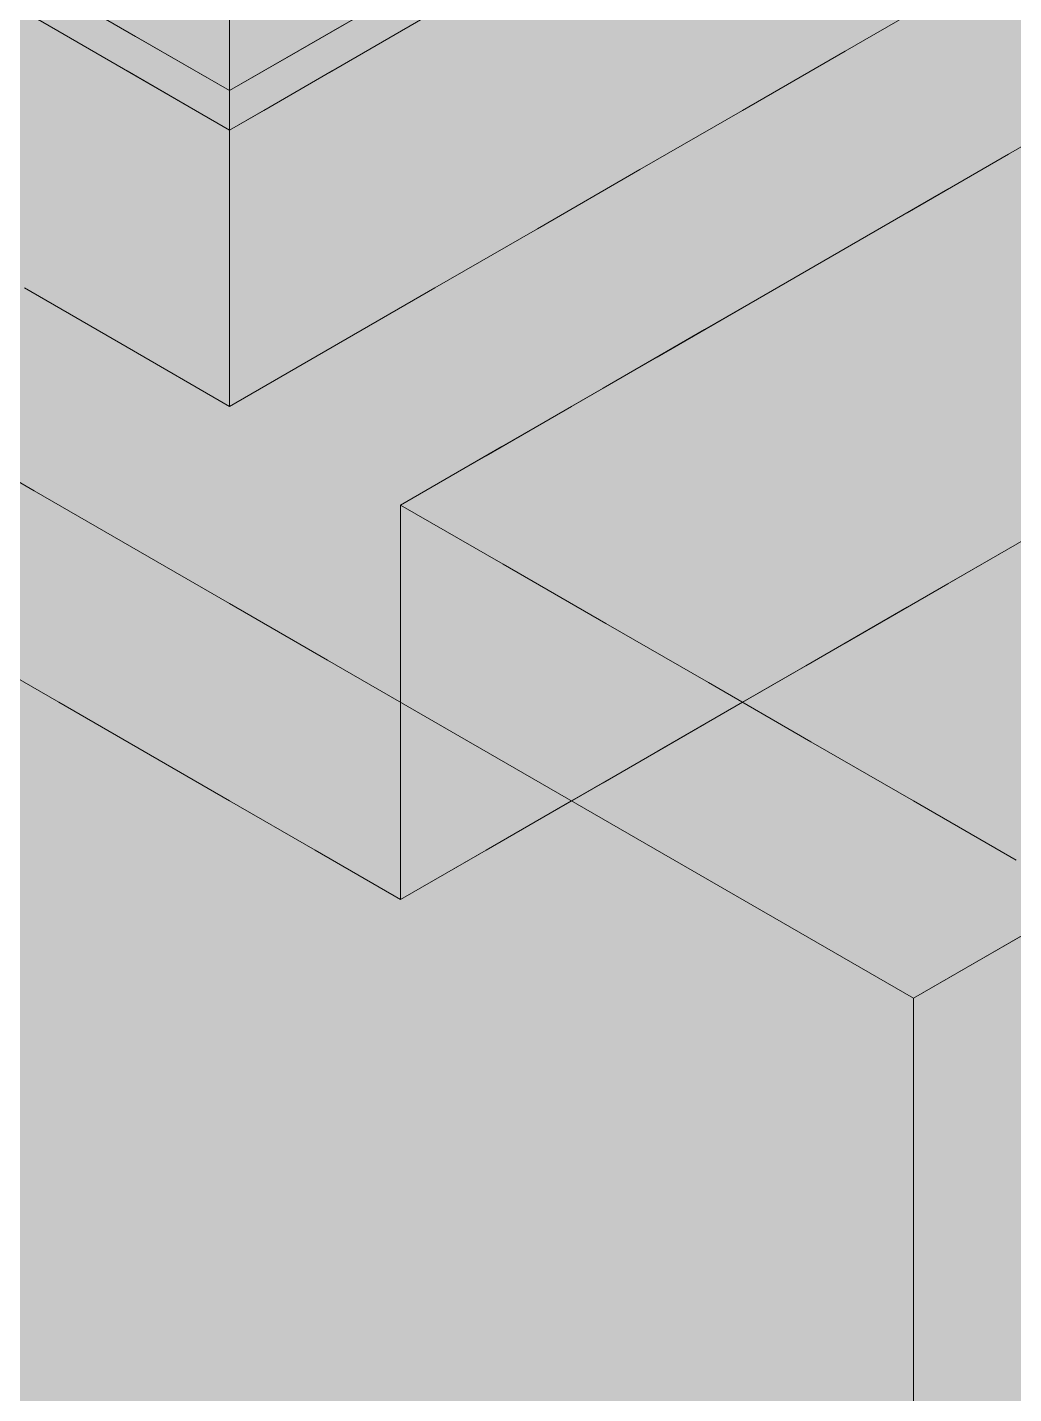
# Model space of a CAD drawing. Header units: metres. Extents: x 349021 to 349543, y 9281040 to 9281959.
# Drawn here: x 349203.1938 to 349203.4436, y 9281043.8448 to 9281044.191 of the extents above; entities that cross this region are included whole.
import ezdxf

# ---------------------------------------------------------------- set-up
doc = ezdxf.new("R2010")
doc.units = ezdxf.units.M
doc.header["$LTSCALE"] = 0.25
doc.layers.add('ISO-3D', color=7, linetype='CONTINUOUS', lineweight=13)
doc.layers.add('ISO-3D-ARISTAS', color=250, linetype='CONTINUOUS', lineweight=13)

msp = doc.modelspace()

# ---------------------------------------------------------------- linework, layer by layer
at = {"layer": 'ISO-3D', "true_color": 0x7f7e7a}
for points in [[(349203.29621, 9281044.20457), (349203.2706, 9281044.18978), (349203.29621, 9281044.22957), (349203.2706, 9281044.21478)], [(349203.2706, 9281044.18978), (349203.245, 9281044.175), (349203.2706, 9281044.21478), (349203.245, 9281044.2)]]:
    msp.add_solid(points, dxfattribs=at)
at = {"layer": 'ISO-3D', "true_color": 0x8e8d88}
for points in [[(349203.34892, 9281044.205), (349203.32294, 9281044.19), (349203.34892, 9281044.23), (349203.32294, 9281044.215)], [(349203.22118, 9281044.18875), (349203.19737, 9281044.2025), (349203.22118, 9281044.21375), (349203.19737, 9281044.2275)], [(349203.29696, 9281044.2), (349203.27098, 9281044.185), (349203.29696, 9281044.225), (349203.27098, 9281044.21)], [(349203.42687, 9281044.2), (349203.40088, 9281044.185), (349203.42687, 9281044.225), (349203.40088, 9281044.21)], [(349203.29552, 9281044.19417), (349203.27026, 9281044.17958), (349203.29552, 9281044.22083), (349203.27026, 9281044.20625)], [(349203.3749, 9281044.195), (349203.34892, 9281044.18), (349203.3749, 9281044.22), (349203.34892, 9281044.205)], [(349203.245, 9281044.175), (349203.22118, 9281044.18875), (349203.245, 9281044.2), (349203.22118, 9281044.21375)], [(349203.32294, 9281044.19), (349203.29696, 9281044.175), (349203.32294, 9281044.215), (349203.29696, 9281044.2)], [(349203.27098, 9281044.185), (349203.245, 9281044.17), (349203.27098, 9281044.21), (349203.245, 9281044.195)], [(349203.40088, 9281044.185), (349203.3749, 9281044.17), (349203.40088, 9281044.21), (349203.3749, 9281044.195)], [(349203.27026, 9281044.17958), (349203.245, 9281044.165), (349203.27026, 9281044.20625), (349203.245, 9281044.19167)], [(349203.34892, 9281044.18), (349203.32294, 9281044.165), (349203.34892, 9281044.205), (349203.32294, 9281044.19)], [(349203.29696, 9281044.175), (349203.27098, 9281044.16), (349203.29696, 9281044.2), (349203.27098, 9281044.185)], [(349203.3749, 9281044.17), (349203.34892, 9281044.155), (349203.3749, 9281044.195), (349203.34892, 9281044.18)], [(349203.32294, 9281044.165), (349203.29696, 9281044.15), (349203.32294, 9281044.19), (349203.29696, 9281044.175)], [(349203.27098, 9281044.16), (349203.245, 9281044.145), (349203.27098, 9281044.185), (349203.245, 9281044.17)], [(349203.34892, 9281044.155), (349203.32294, 9281044.14), (349203.34892, 9281044.18), (349203.32294, 9281044.165)], [(349203.29696, 9281044.15), (349203.27098, 9281044.135), (349203.29696, 9281044.175), (349203.27098, 9281044.16)], [(349203.46792, 9281044.1487), (349203.44226, 9281044.13389), (349203.46792, 9281044.1737), (349203.44226, 9281044.15889)], [(349203.32294, 9281044.14), (349203.29696, 9281044.125), (349203.32294, 9281044.165), (349203.29696, 9281044.15)], [(349203.27098, 9281044.135), (349203.245, 9281044.12), (349203.27098, 9281044.16), (349203.245, 9281044.145)], [(349203.44226, 9281044.13389), (349203.4166, 9281044.11907), (349203.44226, 9281044.15889), (349203.4166, 9281044.14407)], [(349203.29696, 9281044.125), (349203.27098, 9281044.11), (349203.29696, 9281044.15), (349203.27098, 9281044.135)], [(349203.46792, 9281044.1237), (349203.44226, 9281044.10889), (349203.46792, 9281044.1487), (349203.44226, 9281044.13389)], [(349203.4166, 9281044.11907), (349203.39094, 9281044.10426), (349203.4166, 9281044.14407), (349203.39094, 9281044.12926)], [(349203.27098, 9281044.11), (349203.245, 9281044.095), (349203.27098, 9281044.135), (349203.245, 9281044.12)], [(349203.44226, 9281044.10889), (349203.4166, 9281044.09407), (349203.44226, 9281044.13389), (349203.4166, 9281044.11907)], [(349203.39094, 9281044.10426), (349203.36528, 9281044.08944), (349203.39094, 9281044.12926), (349203.36528, 9281044.11444)], [(349203.46792, 9281044.0987), (349203.44226, 9281044.08389), (349203.46792, 9281044.1237), (349203.44226, 9281044.10889)], [(349203.4166, 9281044.09407), (349203.39094, 9281044.07926), (349203.4166, 9281044.11907), (349203.39094, 9281044.10426)], [(349203.36528, 9281044.08944), (349203.33962, 9281044.07463), (349203.36528, 9281044.11444), (349203.33962, 9281044.09963)], [(349203.44226, 9281044.08389), (349203.4166, 9281044.06907), (349203.44226, 9281044.10889), (349203.4166, 9281044.09407)], [(349203.39094, 9281044.07926), (349203.36528, 9281044.06444), (349203.39094, 9281044.10426), (349203.36528, 9281044.08944)], [(349203.33962, 9281044.07463), (349203.31396, 9281044.05981), (349203.33962, 9281044.09963), (349203.31396, 9281044.08481)], [(349203.46792, 9281044.0737), (349203.44226, 9281044.05889), (349203.46792, 9281044.0987), (349203.44226, 9281044.08389)], [(349203.4166, 9281044.06907), (349203.39094, 9281044.05426), (349203.4166, 9281044.09407), (349203.39094, 9281044.07926)], [(349203.36528, 9281044.06444), (349203.33962, 9281044.04963), (349203.36528, 9281044.08944), (349203.33962, 9281044.07463)], [(349203.31396, 9281044.05981), (349203.2883, 9281044.045), (349203.31396, 9281044.08481), (349203.2883, 9281044.07)], [(349203.44226, 9281044.05889), (349203.4166, 9281044.04407), (349203.44226, 9281044.08389), (349203.4166, 9281044.06907)], [(349203.39094, 9281044.05426), (349203.36528, 9281044.03944), (349203.39094, 9281044.07926), (349203.36528, 9281044.06444)], [(349203.33962, 9281044.04963), (349203.31396, 9281044.03481), (349203.33962, 9281044.07463), (349203.31396, 9281044.05981)], [(349203.4166, 9281044.04407), (349203.39094, 9281044.02926), (349203.4166, 9281044.06907), (349203.39094, 9281044.05426)], [(349203.36528, 9281044.03944), (349203.33962, 9281044.02463), (349203.36528, 9281044.06444), (349203.33962, 9281044.04963)], [(349203.31396, 9281044.03481), (349203.2883, 9281044.02), (349203.31396, 9281044.05981), (349203.2883, 9281044.045)], [(349203.39094, 9281044.02926), (349203.36528, 9281044.01444), (349203.39094, 9281044.05426), (349203.36528, 9281044.03944)], [(349203.33962, 9281044.02463), (349203.31396, 9281044.00981), (349203.33962, 9281044.04963), (349203.31396, 9281044.03481)], [(349203.36528, 9281044.01444), (349203.33962, 9281043.99963), (349203.36528, 9281044.03944), (349203.33962, 9281044.02463)], [(349203.31396, 9281044.00981), (349203.2883, 9281043.995), (349203.31396, 9281044.03481), (349203.2883, 9281044.02)], [(349203.33962, 9281043.99963), (349203.31396, 9281043.98481), (349203.33962, 9281044.02463), (349203.31396, 9281044.00981)], [(349203.31396, 9281043.98481), (349203.2883, 9281043.97), (349203.31396, 9281044.00981), (349203.2883, 9281043.995)], [(349203.46151, 9281043.94333), (349203.43986, 9281043.93083), (349203.46151, 9281043.97), (349203.43986, 9281043.9575)], [(349203.43986, 9281043.93083), (349203.41821, 9281043.91833), (349203.43986, 9281043.9575), (349203.41821, 9281043.945)], [(349203.46151, 9281043.91667), (349203.43986, 9281043.90417), (349203.46151, 9281043.94333), (349203.43986, 9281043.93083)], [(349203.43986, 9281043.90417), (349203.41821, 9281043.89167), (349203.43986, 9281043.93083), (349203.41821, 9281043.91833)], [(349203.46151, 9281043.89), (349203.43986, 9281043.8775), (349203.46151, 9281043.91667), (349203.43986, 9281043.90417)], [(349203.43986, 9281043.8775), (349203.41821, 9281043.865), (349203.43986, 9281043.90417), (349203.41821, 9281043.89167)], [(349203.46151, 9281043.87), (349203.43986, 9281043.8575), (349203.46151, 9281043.89), (349203.43986, 9281043.8775)], [(349203.43986, 9281043.8575), (349203.41821, 9281043.845), (349203.43986, 9281043.8775), (349203.41821, 9281043.865)], [(349203.46151, 9281043.84105), (349203.43986, 9281043.82855), (349203.46151, 9281043.87), (349203.43986, 9281043.8575)], [(349203.43986, 9281043.82855), (349203.41821, 9281043.81605), (349203.43986, 9281043.8575), (349203.41821, 9281043.845)]]:
    msp.add_solid(points, dxfattribs=at)
at = {"layer": 'ISO-3D', "true_color": 0x9e9d98}
for points in [[(349203.21902, 9281044.185), (349203.19304, 9281044.2), (349203.21902, 9281044.21), (349203.19304, 9281044.225)], [(349203.21974, 9281044.17958), (349203.19448, 9281044.19417), (349203.21974, 9281044.20625), (349203.19448, 9281044.22083)], [(349203.245, 9281044.17), (349203.21902, 9281044.185), (349203.245, 9281044.195), (349203.21902, 9281044.21)], [(349203.245, 9281044.165), (349203.21974, 9281044.17958), (349203.245, 9281044.19167), (349203.21974, 9281044.20625)], [(349203.21902, 9281044.16), (349203.19304, 9281044.175), (349203.21902, 9281044.185), (349203.19304, 9281044.2)], [(349203.245, 9281044.145), (349203.21902, 9281044.16), (349203.245, 9281044.17), (349203.21902, 9281044.185)], [(349203.21902, 9281044.135), (349203.19304, 9281044.15), (349203.21902, 9281044.16), (349203.19304, 9281044.175)], [(349203.245, 9281044.12), (349203.21902, 9281044.135), (349203.245, 9281044.145), (349203.21902, 9281044.16)], [(349203.21902, 9281044.11), (349203.19304, 9281044.125), (349203.21902, 9281044.135), (349203.19304, 9281044.15)], [(349203.245, 9281044.095), (349203.21902, 9281044.11), (349203.245, 9281044.12), (349203.21902, 9281044.135)], [(349203.19551, 9281044.0469), (349203.17077, 9281044.06119), (349203.19551, 9281044.07357), (349203.17077, 9281044.08786)], [(349203.22026, 9281044.03262), (349203.19551, 9281044.0469), (349203.22026, 9281044.05929), (349203.19551, 9281044.07357)], [(349203.31428, 9281044.03), (349203.2883, 9281044.045), (349203.31428, 9281044.055), (349203.2883, 9281044.07)], [(349203.19551, 9281044.02024), (349203.17077, 9281044.03452), (349203.19551, 9281044.0469), (349203.17077, 9281044.06119)], [(349203.245, 9281044.01833), (349203.22026, 9281044.03262), (349203.245, 9281044.045), (349203.22026, 9281044.05929)], [(349203.34026, 9281044.015), (349203.31428, 9281044.03), (349203.34026, 9281044.04), (349203.31428, 9281044.055)], [(349203.22026, 9281044.00595), (349203.19551, 9281044.02024), (349203.22026, 9281044.03262), (349203.19551, 9281044.0469)], [(349203.26974, 9281044.00405), (349203.245, 9281044.01833), (349203.26974, 9281044.03071), (349203.245, 9281044.045)], [(349203.31428, 9281044.005), (349203.2883, 9281044.02), (349203.31428, 9281044.03), (349203.2883, 9281044.045)], [(349203.36624, 9281044), (349203.34026, 9281044.015), (349203.36624, 9281044.025), (349203.34026, 9281044.04)], [(349203.19551, 9281043.99357), (349203.17077, 9281044.00786), (349203.19551, 9281044.02024), (349203.17077, 9281044.03452)], [(349203.2017, 9281043.99187), (349203.18005, 9281044.00437), (349203.2017, 9281044.02), (349203.18005, 9281044.0325)], [(349203.245, 9281043.99167), (349203.22026, 9281044.00595), (349203.245, 9281044.01833), (349203.22026, 9281044.03262)], [(349203.29449, 9281043.98976), (349203.26974, 9281044.00405), (349203.29449, 9281044.01643), (349203.26974, 9281044.03071)], [(349203.34026, 9281043.99), (349203.31428, 9281044.005), (349203.34026, 9281044.015), (349203.31428, 9281044.03)], [(349203.39222, 9281043.985), (349203.36624, 9281044), (349203.39222, 9281044.01), (349203.36624, 9281044.025)], [(349203.22026, 9281043.97929), (349203.19551, 9281043.99357), (349203.22026, 9281044.00595), (349203.19551, 9281044.02024)], [(349203.22335, 9281043.97937), (349203.2017, 9281043.99187), (349203.22335, 9281044.0075), (349203.2017, 9281044.02)], [(349203.26974, 9281043.97738), (349203.245, 9281043.99167), (349203.26974, 9281044.00405), (349203.245, 9281044.01833)], [(349203.31428, 9281043.98), (349203.2883, 9281043.995), (349203.31428, 9281044.005), (349203.2883, 9281044.02)], [(349203.31923, 9281043.97548), (349203.29449, 9281043.98976), (349203.31923, 9281044.00214), (349203.29449, 9281044.01643)], [(349203.36624, 9281043.975), (349203.34026, 9281043.99), (349203.36624, 9281044), (349203.34026, 9281044.015)], [(349203.19551, 9281043.97357), (349203.17077, 9281043.98786), (349203.19551, 9281043.99357), (349203.17077, 9281044.00786)], [(349203.245, 9281043.96687), (349203.22335, 9281043.97937), (349203.245, 9281043.995), (349203.22335, 9281044.0075)], [(349203.41821, 9281043.97), (349203.39222, 9281043.985), (349203.41821, 9281043.995), (349203.39222, 9281044.01)], [(349203.2017, 9281043.96375), (349203.18005, 9281043.97625), (349203.2017, 9281043.99187), (349203.18005, 9281044.00437)], [(349203.245, 9281043.965), (349203.22026, 9281043.97929), (349203.245, 9281043.99167), (349203.22026, 9281044.00595)], [(349203.29449, 9281043.9631), (349203.26974, 9281043.97738), (349203.29449, 9281043.98976), (349203.26974, 9281044.00405)], [(349203.34026, 9281043.965), (349203.31428, 9281043.98), (349203.34026, 9281043.99), (349203.31428, 9281044.005)], [(349203.34397, 9281043.96119), (349203.31923, 9281043.97548), (349203.34397, 9281043.98786), (349203.31923, 9281044.00214)], [(349203.39222, 9281043.96), (349203.36624, 9281043.975), (349203.39222, 9281043.985), (349203.36624, 9281044)], [(349203.26665, 9281043.95437), (349203.245, 9281043.96687), (349203.26665, 9281043.9825), (349203.245, 9281043.995)], [(349203.31428, 9281043.955), (349203.2883, 9281043.97), (349203.31428, 9281043.98), (349203.2883, 9281043.995)], [(349203.44419, 9281043.955), (349203.41821, 9281043.97), (349203.44419, 9281043.98), (349203.41821, 9281043.995)], [(349203.22026, 9281043.95929), (349203.19551, 9281043.97357), (349203.22026, 9281043.97929), (349203.19551, 9281043.99357)], [(349203.22335, 9281043.95125), (349203.2017, 9281043.96375), (349203.22335, 9281043.97937), (349203.2017, 9281043.99187)], [(349203.26974, 9281043.95071), (349203.245, 9281043.965), (349203.26974, 9281043.97738), (349203.245, 9281043.99167)], [(349203.19551, 9281043.94462), (349203.17077, 9281043.95891), (349203.19551, 9281043.97357), (349203.17077, 9281043.98786)], [(349203.31923, 9281043.94881), (349203.29449, 9281043.9631), (349203.31923, 9281043.97548), (349203.29449, 9281043.98976)], [(349203.36624, 9281043.95), (349203.34026, 9281043.965), (349203.36624, 9281043.975), (349203.34026, 9281043.99)], [(349203.36872, 9281043.9469), (349203.34397, 9281043.96119), (349203.36872, 9281043.97357), (349203.34397, 9281043.98786)], [(349203.41821, 9281043.945), (349203.39222, 9281043.96), (349203.41821, 9281043.97), (349203.39222, 9281043.985)], [(349203.2883, 9281043.94187), (349203.26665, 9281043.95437), (349203.2883, 9281043.97), (349203.26665, 9281043.9825)], [(349203.34026, 9281043.94), (349203.31428, 9281043.955), (349203.34026, 9281043.965), (349203.31428, 9281043.98)], [(349203.245, 9281043.945), (349203.22026, 9281043.95929), (349203.245, 9281043.965), (349203.22026, 9281043.97929)], [(349203.245, 9281043.93875), (349203.22335, 9281043.95125), (349203.245, 9281043.96687), (349203.22335, 9281043.97937)], [(349203.29449, 9281043.93643), (349203.26974, 9281043.95071), (349203.29449, 9281043.9631), (349203.26974, 9281043.97738)], [(349203.2017, 9281043.93562), (349203.18005, 9281043.94812), (349203.2017, 9281043.96375), (349203.18005, 9281043.97625)], [(349203.22026, 9281043.93034), (349203.19551, 9281043.94462), (349203.22026, 9281043.95929), (349203.19551, 9281043.97357)], [(349203.34397, 9281043.93452), (349203.31923, 9281043.94881), (349203.34397, 9281043.96119), (349203.31923, 9281043.97548)], [(349203.39222, 9281043.935), (349203.36624, 9281043.95), (349203.39222, 9281043.96), (349203.36624, 9281043.975)], [(349203.39346, 9281043.93262), (349203.36872, 9281043.9469), (349203.39346, 9281043.95929), (349203.36872, 9281043.97357)], [(349203.31428, 9281043.92687), (349203.2883, 9281043.94187), (349203.31428, 9281043.955), (349203.2883, 9281043.97)], [(349203.44419, 9281043.93), (349203.41821, 9281043.945), (349203.44419, 9281043.955), (349203.41821, 9281043.97)], [(349203.26665, 9281043.92625), (349203.245, 9281043.93875), (349203.26665, 9281043.95437), (349203.245, 9281043.96687)], [(349203.22335, 9281043.92312), (349203.2017, 9281043.93562), (349203.22335, 9281043.95125), (349203.2017, 9281043.96375)], [(349203.26974, 9281043.93071), (349203.245, 9281043.945), (349203.26974, 9281043.95071), (349203.245, 9281043.965)], [(349203.31923, 9281043.92214), (349203.29449, 9281043.93643), (349203.31923, 9281043.94881), (349203.29449, 9281043.9631)], [(349203.36624, 9281043.925), (349203.34026, 9281043.94), (349203.36624, 9281043.95), (349203.34026, 9281043.965)], [(349203.245, 9281043.91605), (349203.22026, 9281043.93034), (349203.245, 9281043.945), (349203.22026, 9281043.95929)], [(349203.36872, 9281043.92024), (349203.34397, 9281043.93452), (349203.36872, 9281043.9469), (349203.34397, 9281043.96119)], [(349203.41821, 9281043.92), (349203.39222, 9281043.935), (349203.41821, 9281043.945), (349203.39222, 9281043.96)], [(349203.41821, 9281043.91833), (349203.39346, 9281043.93262), (349203.41821, 9281043.945), (349203.39346, 9281043.95929)], [(349203.19551, 9281043.91568), (349203.17077, 9281043.92996), (349203.19551, 9281043.94462), (349203.17077, 9281043.95891)], [(349203.2883, 9281043.91375), (349203.26665, 9281043.92625), (349203.2883, 9281043.94187), (349203.26665, 9281043.95437)], [(349203.34026, 9281043.91187), (349203.31428, 9281043.92687), (349203.34026, 9281043.94), (349203.31428, 9281043.955)], [(349203.245, 9281043.91062), (349203.22335, 9281043.92312), (349203.245, 9281043.93875), (349203.22335, 9281043.95125)], [(349203.29449, 9281043.91643), (349203.26974, 9281043.93071), (349203.29449, 9281043.93643), (349203.26974, 9281043.95071)], [(349203.34397, 9281043.90786), (349203.31923, 9281043.92214), (349203.34397, 9281043.93452), (349203.31923, 9281043.94881)], [(349203.39222, 9281043.91), (349203.36624, 9281043.925), (349203.39222, 9281043.935), (349203.36624, 9281043.95)], [(349203.2017, 9281043.9075), (349203.18005, 9281043.92), (349203.2017, 9281043.93562), (349203.18005, 9281043.94812)], [(349203.39346, 9281043.90595), (349203.36872, 9281043.92024), (349203.39346, 9281043.93262), (349203.36872, 9281043.9469)], [(349203.22026, 9281043.90139), (349203.19551, 9281043.91568), (349203.22026, 9281043.93034), (349203.19551, 9281043.94462)], [(349203.26974, 9281043.90177), (349203.245, 9281043.91605), (349203.26974, 9281043.93071), (349203.245, 9281043.945)], [(349203.31428, 9281043.89875), (349203.2883, 9281043.91375), (349203.31428, 9281043.92687), (349203.2883, 9281043.94187)], [(349203.44419, 9281043.905), (349203.41821, 9281043.92), (349203.44419, 9281043.93), (349203.41821, 9281043.945)], [(349203.26665, 9281043.89812), (349203.245, 9281043.91062), (349203.26665, 9281043.92625), (349203.245, 9281043.93875)], [(349203.36624, 9281043.89687), (349203.34026, 9281043.91187), (349203.36624, 9281043.925), (349203.34026, 9281043.94)], [(349203.22335, 9281043.895), (349203.2017, 9281043.9075), (349203.22335, 9281043.92312), (349203.2017, 9281043.93562)], [(349203.31923, 9281043.90214), (349203.29449, 9281043.91643), (349203.31923, 9281043.92214), (349203.29449, 9281043.93643)], [(349203.41821, 9281043.895), (349203.39222, 9281043.91), (349203.41821, 9281043.92), (349203.39222, 9281043.935)], [(349203.36872, 9281043.89357), (349203.34397, 9281043.90786), (349203.36872, 9281043.92024), (349203.34397, 9281043.93452)], [(349203.41821, 9281043.89167), (349203.39346, 9281043.90595), (349203.41821, 9281043.91833), (349203.39346, 9281043.93262)], [(349203.19551, 9281043.88673), (349203.17077, 9281043.90102), (349203.19551, 9281043.91568), (349203.17077, 9281043.92996)], [(349203.245, 9281043.88711), (349203.22026, 9281043.90139), (349203.245, 9281043.91605), (349203.22026, 9281043.93034)], [(349203.29449, 9281043.88748), (349203.26974, 9281043.90177), (349203.29449, 9281043.91643), (349203.26974, 9281043.93071)], [(349203.2883, 9281043.88562), (349203.26665, 9281043.89812), (349203.2883, 9281043.91375), (349203.26665, 9281043.92625)], [(349203.34026, 9281043.88375), (349203.31428, 9281043.89875), (349203.34026, 9281043.91187), (349203.31428, 9281043.92687)], [(349203.39222, 9281043.88187), (349203.36624, 9281043.89687), (349203.39222, 9281043.91), (349203.36624, 9281043.925)], [(349203.245, 9281043.8825), (349203.22335, 9281043.895), (349203.245, 9281043.91062), (349203.22335, 9281043.92312)], [(349203.34397, 9281043.88786), (349203.31923, 9281043.90214), (349203.34397, 9281043.90786), (349203.31923, 9281043.92214)], [(349203.2017, 9281043.87937), (349203.18005, 9281043.89187), (349203.2017, 9281043.9075), (349203.18005, 9281043.92)], [(349203.39346, 9281043.87929), (349203.36872, 9281043.89357), (349203.39346, 9281043.90595), (349203.36872, 9281043.92024)], [(349203.44419, 9281043.88), (349203.41821, 9281043.895), (349203.44419, 9281043.905), (349203.41821, 9281043.92)], [(349203.22026, 9281043.87244), (349203.19551, 9281043.88673), (349203.22026, 9281043.90139), (349203.19551, 9281043.91568)], [(349203.26974, 9281043.87282), (349203.245, 9281043.88711), (349203.26974, 9281043.90177), (349203.245, 9281043.91605)], [(349203.31923, 9281043.8732), (349203.29449, 9281043.88748), (349203.31923, 9281043.90214), (349203.29449, 9281043.91643)], [(349203.26665, 9281043.87), (349203.245, 9281043.8825), (349203.26665, 9281043.89812), (349203.245, 9281043.91062)], [(349203.31428, 9281043.87062), (349203.2883, 9281043.88562), (349203.31428, 9281043.89875), (349203.2883, 9281043.91375)], [(349203.36624, 9281043.86875), (349203.34026, 9281043.88375), (349203.36624, 9281043.89687), (349203.34026, 9281043.91187)], [(349203.22335, 9281043.86687), (349203.2017, 9281043.87937), (349203.22335, 9281043.895), (349203.2017, 9281043.9075)], [(349203.36872, 9281043.87357), (349203.34397, 9281043.88786), (349203.36872, 9281043.89357), (349203.34397, 9281043.90786)], [(349203.41821, 9281043.86687), (349203.39222, 9281043.88187), (349203.41821, 9281043.895), (349203.39222, 9281043.91)], [(349203.41821, 9281043.865), (349203.39346, 9281043.87929), (349203.41821, 9281043.89167), (349203.39346, 9281043.90595)], [(349203.19551, 9281043.85778), (349203.17077, 9281043.87207), (349203.19551, 9281043.88673), (349203.17077, 9281043.90102)], [(349203.245, 9281043.85816), (349203.22026, 9281043.87244), (349203.245, 9281043.88711), (349203.22026, 9281043.90139)], [(349203.29449, 9281043.85853), (349203.26974, 9281043.87282), (349203.29449, 9281043.88748), (349203.26974, 9281043.90177)], [(349203.34397, 9281043.85891), (349203.31923, 9281043.8732), (349203.34397, 9281043.88786), (349203.31923, 9281043.90214)], [(349203.2883, 9281043.8575), (349203.26665, 9281043.87), (349203.2883, 9281043.88562), (349203.26665, 9281043.89812)], [(349203.34026, 9281043.85562), (349203.31428, 9281043.87062), (349203.34026, 9281043.88375), (349203.31428, 9281043.89875)], [(349203.39222, 9281043.85375), (349203.36624, 9281043.86875), (349203.39222, 9281043.88187), (349203.36624, 9281043.89687)], [(349203.245, 9281043.85437), (349203.22335, 9281043.86687), (349203.245, 9281043.8825), (349203.22335, 9281043.895)], [(349203.39346, 9281043.85929), (349203.36872, 9281043.87357), (349203.39346, 9281043.87929), (349203.36872, 9281043.89357)], [(349203.44419, 9281043.85187), (349203.41821, 9281043.86687), (349203.44419, 9281043.88), (349203.41821, 9281043.895)], [(349203.2017, 9281043.85125), (349203.18005, 9281043.86375), (349203.2017, 9281043.87937), (349203.18005, 9281043.89187)], [(349203.22026, 9281043.8435), (349203.19551, 9281043.85778), (349203.22026, 9281043.87244), (349203.19551, 9281043.88673)], [(349203.26974, 9281043.84387), (349203.245, 9281043.85816), (349203.26974, 9281043.87282), (349203.245, 9281043.88711)], [(349203.31923, 9281043.84425), (349203.29449, 9281043.85853), (349203.31923, 9281043.8732), (349203.29449, 9281043.88748)], [(349203.36872, 9281043.84462), (349203.34397, 9281043.85891), (349203.36872, 9281043.87357), (349203.34397, 9281043.88786)], [(349203.31428, 9281043.8425), (349203.2883, 9281043.8575), (349203.31428, 9281043.87062), (349203.2883, 9281043.88562)], [(349203.36624, 9281043.84062), (349203.34026, 9281043.85562), (349203.36624, 9281043.86875), (349203.34026, 9281043.88375)], [(349203.22335, 9281043.83875), (349203.2017, 9281043.85125), (349203.22335, 9281043.86687), (349203.2017, 9281043.87937)], [(349203.26665, 9281043.84187), (349203.245, 9281043.85437), (349203.26665, 9281043.87), (349203.245, 9281043.8825)], [(349203.41821, 9281043.83875), (349203.39222, 9281043.85375), (349203.41821, 9281043.86687), (349203.39222, 9281043.88187)], [(349203.41821, 9281043.845), (349203.39346, 9281043.85929), (349203.41821, 9281043.865), (349203.39346, 9281043.87929)], [(349203.29449, 9281043.82959), (349203.26974, 9281043.84387), (349203.29449, 9281043.85853), (349203.26974, 9281043.87282)], [(349203.34397, 9281043.82996), (349203.31923, 9281043.84425), (349203.34397, 9281043.85891), (349203.31923, 9281043.8732)], [(349203.39346, 9281043.83034), (349203.36872, 9281043.84462), (349203.39346, 9281043.85929), (349203.36872, 9281043.87357)], [(349203.19551, 9281043.82883), (349203.17077, 9281043.84312), (349203.19551, 9281043.85778), (349203.17077, 9281043.87207)], [(349203.245, 9281043.82921), (349203.22026, 9281043.8435), (349203.245, 9281043.85816), (349203.22026, 9281043.87244)], [(349203.2883, 9281043.82937), (349203.26665, 9281043.84187), (349203.2883, 9281043.8575), (349203.26665, 9281043.87)], [(349203.34026, 9281043.8275), (349203.31428, 9281043.8425), (349203.34026, 9281043.85562), (349203.31428, 9281043.87062)], [(349203.245, 9281043.82625), (349203.22335, 9281043.83875), (349203.245, 9281043.85437), (349203.22335, 9281043.86687)], [(349203.39222, 9281043.82562), (349203.36624, 9281043.84062), (349203.39222, 9281043.85375), (349203.36624, 9281043.86875)], [(349203.44419, 9281043.82375), (349203.41821, 9281043.83875), (349203.44419, 9281043.85187), (349203.41821, 9281043.86687)], [(349203.2017, 9281043.82312), (349203.18005, 9281043.83562), (349203.2017, 9281043.85125), (349203.18005, 9281043.86375)], [(349203.36872, 9281043.81568), (349203.34397, 9281043.82996), (349203.36872, 9281043.84462), (349203.34397, 9281043.85891)], [(349203.41821, 9281043.81605), (349203.39346, 9281043.83034), (349203.41821, 9281043.845), (349203.39346, 9281043.85929)], [(349203.22026, 9281043.81455), (349203.19551, 9281043.82883), (349203.22026, 9281043.8435), (349203.19551, 9281043.85778)], [(349203.26974, 9281043.81492), (349203.245, 9281043.82921), (349203.26974, 9281043.84387), (349203.245, 9281043.85816)], [(349203.31428, 9281043.81437), (349203.2883, 9281043.82937), (349203.31428, 9281043.8425), (349203.2883, 9281043.8575)], [(349203.31923, 9281043.8153), (349203.29449, 9281043.82959), (349203.31923, 9281043.84425), (349203.29449, 9281043.85853)], [(349203.36624, 9281043.8125), (349203.34026, 9281043.8275), (349203.36624, 9281043.84062), (349203.34026, 9281043.85562)], [(349203.26665, 9281043.81375), (349203.245, 9281043.82625), (349203.26665, 9281043.84187), (349203.245, 9281043.85437)], [(349203.41821, 9281043.81062), (349203.39222, 9281043.82562), (349203.41821, 9281043.83875), (349203.39222, 9281043.85375)], [(349203.22335, 9281043.81062), (349203.2017, 9281043.82312), (349203.22335, 9281043.83875), (349203.2017, 9281043.85125)]]:
    msp.add_solid(points, dxfattribs=at)
at = {"layer": 'ISO-3D', "true_color": 0xb0aea8}
for points in [[(349203.22026, 9281044.20214), (349203.19551, 9281044.18786), (349203.19551, 9281044.21643), (349203.17077, 9281044.20214)], [(349203.26974, 9281044.20214), (349203.245, 9281044.18786), (349203.245, 9281044.21643), (349203.22026, 9281044.20214)], [(349203.31923, 9281044.20214), (349203.29449, 9281044.18786), (349203.29449, 9281044.21643), (349203.26974, 9281044.20214)], [(349203.4745, 9281044.2025), (349203.44852, 9281044.1875), (349203.45285, 9281044.215), (349203.42687, 9281044.2)], [(349203.21036, 9281044.195), (349203.2017, 9281044.19), (349203.18438, 9281044.21), (349203.17572, 9281044.205)], [(349203.31428, 9281044.205), (349203.2883, 9281044.19), (349203.30562, 9281044.21), (349203.27964, 9281044.195)], [(349203.35263, 9281044.19286), (349203.34397, 9281044.18786), (349203.32789, 9281044.20714), (349203.31923, 9281044.20214)], [(349203.40095, 9281044.19218), (349203.37738, 9281044.17857), (349203.37621, 9281044.20647), (349203.35263, 9281044.19286)], [(349203.44927, 9281044.19151), (349203.4257, 9281044.1779), (349203.42453, 9281044.20579), (349203.40095, 9281044.19218)], [(349203.19551, 9281044.18786), (349203.17077, 9281044.17357), (349203.17077, 9281044.20214), (349203.14603, 9281044.18786)], [(349203.245, 9281044.18786), (349203.22026, 9281044.17357), (349203.22026, 9281044.20214), (349203.19551, 9281044.18786)], [(349203.29449, 9281044.18786), (349203.26974, 9281044.17357), (349203.26974, 9281044.20214), (349203.245, 9281044.18786)], [(349203.34397, 9281044.18786), (349203.31923, 9281044.17357), (349203.31923, 9281044.20214), (349203.29449, 9281044.18786)], [(349203.44852, 9281044.1875), (349203.42254, 9281044.1725), (349203.42687, 9281044.2), (349203.40088, 9281044.185)], [(349203.22768, 9281044.185), (349203.21902, 9281044.18), (349203.21036, 9281044.195), (349203.2017, 9281044.19)], [(349203.2883, 9281044.19), (349203.27098, 9281044.18), (349203.27964, 9281044.195), (349203.26232, 9281044.185)], [(349203.37738, 9281044.17857), (349203.36872, 9281044.17357), (349203.35263, 9281044.19286), (349203.34397, 9281044.18786)], [(349203.4257, 9281044.1779), (349203.40212, 9281044.16429), (349203.40095, 9281044.19218), (349203.37738, 9281044.17857)], [(349203.47402, 9281044.17722), (349203.45044, 9281044.16361), (349203.44927, 9281044.19151), (349203.4257, 9281044.1779)], [(349203.22026, 9281044.17357), (349203.19551, 9281044.15929), (349203.19551, 9281044.18786), (349203.17077, 9281044.17357)], [(349203.26974, 9281044.17357), (349203.245, 9281044.15929), (349203.245, 9281044.18786), (349203.22026, 9281044.17357)], [(349203.31923, 9281044.17357), (349203.29449, 9281044.15929), (349203.29449, 9281044.18786), (349203.26974, 9281044.17357)], [(349203.36872, 9281044.17357), (349203.34397, 9281044.15929), (349203.34397, 9281044.18786), (349203.31923, 9281044.17357)], [(349203.245, 9281044.175), (349203.23634, 9281044.17), (349203.22768, 9281044.185), (349203.21902, 9281044.18)], [(349203.27098, 9281044.18), (349203.25366, 9281044.17), (349203.26232, 9281044.185), (349203.245, 9281044.175)], [(349203.42254, 9281044.1725), (349203.39655, 9281044.1575), (349203.40088, 9281044.185), (349203.3749, 9281044.17)], [(349203.47017, 9281044.175), (349203.44419, 9281044.16), (349203.44852, 9281044.1875), (349203.42254, 9281044.1725)], [(349203.40212, 9281044.16429), (349203.39346, 9281044.15929), (349203.37738, 9281044.17857), (349203.36872, 9281044.17357)], [(349203.45044, 9281044.16361), (349203.42687, 9281044.15), (349203.4257, 9281044.1779), (349203.40212, 9281044.16429)], [(349203.25366, 9281044.17), (349203.245, 9281044.165), (349203.245, 9281044.175), (349203.23634, 9281044.17)], [(349203.19551, 9281044.15929), (349203.17077, 9281044.145), (349203.17077, 9281044.17357), (349203.14603, 9281044.15929)], [(349203.245, 9281044.15929), (349203.22026, 9281044.145), (349203.22026, 9281044.17357), (349203.19551, 9281044.15929)], [(349203.29449, 9281044.15929), (349203.26974, 9281044.145), (349203.26974, 9281044.17357), (349203.245, 9281044.15929)], [(349203.34397, 9281044.15929), (349203.31923, 9281044.145), (349203.31923, 9281044.17357), (349203.29449, 9281044.15929)], [(349203.39346, 9281044.15929), (349203.36872, 9281044.145), (349203.36872, 9281044.17357), (349203.34397, 9281044.15929)], [(349203.44419, 9281044.16), (349203.41821, 9281044.145), (349203.42254, 9281044.1725), (349203.39655, 9281044.1575)], [(349203.39655, 9281044.1575), (349203.37057, 9281044.1425), (349203.3749, 9281044.17), (349203.34892, 9281044.155)], [(349203.42687, 9281044.15), (349203.41821, 9281044.145), (349203.40212, 9281044.16429), (349203.39346, 9281044.15929)], [(349203.47883, 9281044.15), (349203.45285, 9281044.135), (349203.45285, 9281044.165), (349203.42687, 9281044.15)], [(349203.47518, 9281044.14933), (349203.45161, 9281044.13571), (349203.45044, 9281044.16361), (349203.42687, 9281044.15)], [(349203.46584, 9281044.1475), (349203.43986, 9281044.1325), (349203.44419, 9281044.16), (349203.41821, 9281044.145)], [(349203.22026, 9281044.145), (349203.19551, 9281044.13071), (349203.19551, 9281044.15929), (349203.17077, 9281044.145)], [(349203.26974, 9281044.145), (349203.245, 9281044.13071), (349203.245, 9281044.15929), (349203.22026, 9281044.145)], [(349203.31923, 9281044.145), (349203.29449, 9281044.13071), (349203.29449, 9281044.15929), (349203.26974, 9281044.145)], [(349203.36872, 9281044.145), (349203.34397, 9281044.13071), (349203.34397, 9281044.15929), (349203.31923, 9281044.145)], [(349203.41821, 9281044.145), (349203.39346, 9281044.13071), (349203.39346, 9281044.15929), (349203.36872, 9281044.145)], [(349203.41821, 9281044.145), (349203.39222, 9281044.13), (349203.39655, 9281044.1575), (349203.37057, 9281044.1425)], [(349203.37057, 9281044.1425), (349203.34459, 9281044.1275), (349203.34892, 9281044.155), (349203.32294, 9281044.14)], [(349203.45285, 9281044.135), (349203.42687, 9281044.12), (349203.42687, 9281044.15), (349203.40088, 9281044.135)], [(349203.45161, 9281044.13571), (349203.44295, 9281044.13071), (349203.42687, 9281044.15), (349203.41821, 9281044.145)], [(349203.48749, 9281044.135), (349203.46151, 9281044.12), (349203.46584, 9281044.1475), (349203.43986, 9281044.1325)], [(349203.19551, 9281044.13071), (349203.17077, 9281044.11643), (349203.17077, 9281044.145), (349203.14603, 9281044.13071)], [(349203.245, 9281044.13071), (349203.22026, 9281044.11643), (349203.22026, 9281044.145), (349203.19551, 9281044.13071)], [(349203.29449, 9281044.13071), (349203.26974, 9281044.11643), (349203.26974, 9281044.145), (349203.245, 9281044.13071)], [(349203.34397, 9281044.13071), (349203.31923, 9281044.11643), (349203.31923, 9281044.145), (349203.29449, 9281044.13071)], [(349203.39346, 9281044.13071), (349203.36872, 9281044.11643), (349203.36872, 9281044.145), (349203.34397, 9281044.13071)], [(349203.43986, 9281044.1325), (349203.41387, 9281044.1175), (349203.41821, 9281044.145), (349203.39222, 9281044.13)], [(349203.44295, 9281044.13071), (349203.41821, 9281044.11643), (349203.41821, 9281044.145), (349203.39346, 9281044.13071)], [(349203.34459, 9281044.1275), (349203.31861, 9281044.1125), (349203.32294, 9281044.14), (349203.29696, 9281044.125)], [(349203.39222, 9281044.13), (349203.36624, 9281044.115), (349203.37057, 9281044.1425), (349203.34459, 9281044.1275)], [(349203.47635, 9281044.12143), (349203.46769, 9281044.11643), (349203.45161, 9281044.13571), (349203.44295, 9281044.13071)], [(349203.42687, 9281044.12), (349203.40088, 9281044.105), (349203.40088, 9281044.135), (349203.3749, 9281044.12)], [(349203.46151, 9281044.12), (349203.43553, 9281044.105), (349203.43986, 9281044.1325), (349203.41387, 9281044.1175)], [(349203.47883, 9281044.12), (349203.45285, 9281044.105), (349203.45285, 9281044.135), (349203.42687, 9281044.12)], [(349203.22026, 9281044.11643), (349203.19551, 9281044.10214), (349203.19551, 9281044.13071), (349203.17077, 9281044.11643)], [(349203.26974, 9281044.11643), (349203.245, 9281044.10214), (349203.245, 9281044.13071), (349203.22026, 9281044.11643)], [(349203.31923, 9281044.11643), (349203.29449, 9281044.10214), (349203.29449, 9281044.13071), (349203.26974, 9281044.11643)], [(349203.36872, 9281044.11643), (349203.34397, 9281044.10214), (349203.34397, 9281044.13071), (349203.31923, 9281044.11643)], [(349203.41387, 9281044.1175), (349203.38789, 9281044.1025), (349203.39222, 9281044.13), (349203.36624, 9281044.115)], [(349203.41821, 9281044.11643), (349203.39346, 9281044.10214), (349203.39346, 9281044.13071), (349203.36872, 9281044.11643)], [(349203.46769, 9281044.11643), (349203.44295, 9281044.10214), (349203.44295, 9281044.13071), (349203.41821, 9281044.11643)], [(349203.36624, 9281044.115), (349203.34026, 9281044.1), (349203.34459, 9281044.1275), (349203.31861, 9281044.1125)], [(349203.21902, 9281044.11), (349203.19737, 9281044.0975), (349203.19304, 9281044.125), (349203.17139, 9281044.1125)], [(349203.31861, 9281044.1125), (349203.29263, 9281044.0975), (349203.29696, 9281044.125), (349203.27098, 9281044.11)], [(349203.40088, 9281044.105), (349203.37923, 9281044.0925), (349203.3749, 9281044.12), (349203.35325, 9281044.1075)], [(349203.45285, 9281044.105), (349203.42687, 9281044.09), (349203.42687, 9281044.12), (349203.40088, 9281044.105)], [(349203.48316, 9281044.1075), (349203.45718, 9281044.0925), (349203.46151, 9281044.12), (349203.43553, 9281044.105)], [(349203.19551, 9281044.10214), (349203.17077, 9281044.08786), (349203.17077, 9281044.11643), (349203.14603, 9281044.10214)], [(349203.245, 9281044.10214), (349203.22026, 9281044.08786), (349203.22026, 9281044.11643), (349203.19551, 9281044.10214)], [(349203.29449, 9281044.10214), (349203.26974, 9281044.08786), (349203.26974, 9281044.11643), (349203.245, 9281044.10214)], [(349203.34397, 9281044.10214), (349203.31923, 9281044.08786), (349203.31923, 9281044.11643), (349203.29449, 9281044.10214)], [(349203.38789, 9281044.1025), (349203.36191, 9281044.0875), (349203.36624, 9281044.115), (349203.34026, 9281044.1)], [(349203.39346, 9281044.10214), (349203.36872, 9281044.08786), (349203.36872, 9281044.11643), (349203.34397, 9281044.10214)], [(349203.43553, 9281044.105), (349203.40954, 9281044.09), (349203.41387, 9281044.1175), (349203.38789, 9281044.1025)], [(349203.44295, 9281044.10214), (349203.41821, 9281044.08786), (349203.41821, 9281044.11643), (349203.39346, 9281044.10214)], [(349203.49244, 9281044.10214), (349203.46769, 9281044.08786), (349203.46769, 9281044.11643), (349203.44295, 9281044.10214)], [(349203.19737, 9281044.0975), (349203.17572, 9281044.085), (349203.17139, 9281044.1125), (349203.14974, 9281044.1)], [(349203.34026, 9281044.1), (349203.31428, 9281044.085), (349203.31861, 9281044.1125), (349203.29263, 9281044.0975)], [(349203.245, 9281044.095), (349203.22335, 9281044.0825), (349203.21902, 9281044.11), (349203.19737, 9281044.0975)], [(349203.29263, 9281044.0975), (349203.26665, 9281044.0825), (349203.27098, 9281044.11), (349203.245, 9281044.095)], [(349203.37923, 9281044.0925), (349203.35758, 9281044.08), (349203.35325, 9281044.1075), (349203.3316, 9281044.095)], [(349203.42687, 9281044.09), (349203.40521, 9281044.0775), (349203.40088, 9281044.105), (349203.37923, 9281044.0925)], [(349203.45718, 9281044.0925), (349203.4312, 9281044.0775), (349203.43553, 9281044.105), (349203.40954, 9281044.09)], [(349203.47883, 9281044.09), (349203.45285, 9281044.075), (349203.45285, 9281044.105), (349203.42687, 9281044.09)], [(349203.22026, 9281044.08786), (349203.19551, 9281044.07357), (349203.19551, 9281044.10214), (349203.17077, 9281044.08786)], [(349203.26974, 9281044.08786), (349203.245, 9281044.07357), (349203.245, 9281044.10214), (349203.22026, 9281044.08786)], [(349203.31923, 9281044.08786), (349203.29449, 9281044.07357), (349203.29449, 9281044.10214), (349203.26974, 9281044.08786)], [(349203.36872, 9281044.08786), (349203.34397, 9281044.07357), (349203.34397, 9281044.10214), (349203.31923, 9281044.08786)], [(349203.40954, 9281044.09), (349203.38356, 9281044.075), (349203.38789, 9281044.1025), (349203.36191, 9281044.0875)], [(349203.41821, 9281044.08786), (349203.39346, 9281044.07357), (349203.39346, 9281044.10214), (349203.36872, 9281044.08786)], [(349203.46769, 9281044.08786), (349203.44295, 9281044.07357), (349203.44295, 9281044.10214), (349203.41821, 9281044.08786)], [(349203.22335, 9281044.0825), (349203.2017, 9281044.07), (349203.19737, 9281044.0975), (349203.17572, 9281044.085)], [(349203.31428, 9281044.085), (349203.2883, 9281044.07), (349203.29263, 9281044.0975), (349203.26665, 9281044.0825)], [(349203.36191, 9281044.0875), (349203.33593, 9281044.0725), (349203.34026, 9281044.1), (349203.31428, 9281044.085)], [(349203.26665, 9281044.0825), (349203.245, 9281044.07), (349203.245, 9281044.095), (349203.22335, 9281044.0825)], [(349203.35758, 9281044.08), (349203.33593, 9281044.0675), (349203.3316, 9281044.095), (349203.30995, 9281044.0825)], [(349203.40521, 9281044.0775), (349203.38356, 9281044.065), (349203.37923, 9281044.0925), (349203.35758, 9281044.08)], [(349203.47883, 9281044.08), (349203.45285, 9281044.065), (349203.45718, 9281044.0925), (349203.4312, 9281044.0775)], [(349203.245, 9281044.07357), (349203.22026, 9281044.05929), (349203.22026, 9281044.08786), (349203.19551, 9281044.07357)], [(349203.29449, 9281044.07357), (349203.26974, 9281044.05929), (349203.26974, 9281044.08786), (349203.245, 9281044.07357)], [(349203.34397, 9281044.07357), (349203.31923, 9281044.05929), (349203.31923, 9281044.08786), (349203.29449, 9281044.07357)], [(349203.38356, 9281044.075), (349203.35758, 9281044.06), (349203.36191, 9281044.0875), (349203.33593, 9281044.0725)], [(349203.39346, 9281044.07357), (349203.36872, 9281044.05929), (349203.36872, 9281044.08786), (349203.34397, 9281044.07357)], [(349203.4312, 9281044.0775), (349203.40521, 9281044.0625), (349203.40954, 9281044.09), (349203.38356, 9281044.075)], [(349203.44295, 9281044.07357), (349203.41821, 9281044.05929), (349203.41821, 9281044.08786), (349203.39346, 9281044.07357)], [(349203.45285, 9281044.075), (349203.4312, 9281044.0625), (349203.42687, 9281044.09), (349203.40521, 9281044.0775)], [(349203.49244, 9281044.07357), (349203.46769, 9281044.05929), (349203.46769, 9281044.08786), (349203.44295, 9281044.07357)], [(349203.2017, 9281044.07), (349203.18005, 9281044.0575), (349203.17572, 9281044.085), (349203.15407, 9281044.0725)], [(349203.33593, 9281044.0725), (349203.30995, 9281044.0575), (349203.31428, 9281044.085), (349203.2883, 9281044.07)], [(349203.245, 9281044.07), (349203.22335, 9281044.0575), (349203.22335, 9281044.0825), (349203.2017, 9281044.07)], [(349203.2883, 9281044.07), (349203.26665, 9281044.0575), (349203.26665, 9281044.0825), (349203.245, 9281044.07)], [(349203.33593, 9281044.0675), (349203.31428, 9281044.055), (349203.30995, 9281044.0825), (349203.2883, 9281044.07)], [(349203.38356, 9281044.065), (349203.36191, 9281044.0525), (349203.35758, 9281044.08), (349203.33593, 9281044.0675)], [(349203.4312, 9281044.0625), (349203.40954, 9281044.05), (349203.40521, 9281044.0775), (349203.38356, 9281044.065)], [(349203.45285, 9281044.065), (349203.42687, 9281044.05), (349203.4312, 9281044.0775), (349203.40521, 9281044.0625)], [(349203.26974, 9281044.05929), (349203.245, 9281044.045), (349203.245, 9281044.07357), (349203.22026, 9281044.05929)], [(349203.31923, 9281044.05929), (349203.29449, 9281044.045), (349203.29449, 9281044.07357), (349203.26974, 9281044.05929)], [(349203.36872, 9281044.05929), (349203.34397, 9281044.045), (349203.34397, 9281044.07357), (349203.31923, 9281044.05929)], [(349203.40521, 9281044.0625), (349203.37923, 9281044.0475), (349203.38356, 9281044.075), (349203.35758, 9281044.06)], [(349203.41821, 9281044.05929), (349203.39346, 9281044.045), (349203.39346, 9281044.07357), (349203.36872, 9281044.05929)], [(349203.46769, 9281044.05929), (349203.44295, 9281044.045), (349203.44295, 9281044.07357), (349203.41821, 9281044.05929)], [(349203.47883, 9281044.06), (349203.45718, 9281044.0475), (349203.45285, 9281044.075), (349203.4312, 9281044.0625)], [(349203.22335, 9281044.0575), (349203.2017, 9281044.045), (349203.2017, 9281044.07), (349203.18005, 9281044.0575)], [(349203.26665, 9281044.0575), (349203.245, 9281044.045), (349203.245, 9281044.07), (349203.22335, 9281044.0575)], [(349203.30995, 9281044.0575), (349203.2883, 9281044.045), (349203.2883, 9281044.07), (349203.26665, 9281044.0575)], [(349203.35758, 9281044.06), (349203.3316, 9281044.045), (349203.33593, 9281044.0725), (349203.30995, 9281044.0575)], [(349203.36191, 9281044.0525), (349203.34026, 9281044.04), (349203.33593, 9281044.0675), (349203.31428, 9281044.055)], [(349203.40954, 9281044.05), (349203.38789, 9281044.0375), (349203.38356, 9281044.065), (349203.36191, 9281044.0525)], [(349203.37923, 9281044.0475), (349203.35325, 9281044.0325), (349203.35758, 9281044.06), (349203.3316, 9281044.045)], [(349203.42687, 9281044.05), (349203.40088, 9281044.035), (349203.40521, 9281044.0625), (349203.37923, 9281044.0475)], [(349203.45718, 9281044.0475), (349203.43553, 9281044.035), (349203.4312, 9281044.0625), (349203.40954, 9281044.05)], [(349203.2017, 9281044.045), (349203.18005, 9281044.0325), (349203.18005, 9281044.0575), (349203.1584, 9281044.045)], [(349203.245, 9281044.045), (349203.22335, 9281044.0325), (349203.22335, 9281044.0575), (349203.2017, 9281044.045)], [(349203.29449, 9281044.045), (349203.26974, 9281044.03071), (349203.26974, 9281044.05929), (349203.245, 9281044.045)], [(349203.2883, 9281044.045), (349203.26665, 9281044.0325), (349203.26665, 9281044.0575), (349203.245, 9281044.045)], [(349203.3316, 9281044.045), (349203.30995, 9281044.0325), (349203.30995, 9281044.0575), (349203.2883, 9281044.045)], [(349203.34397, 9281044.045), (349203.31923, 9281044.03071), (349203.31923, 9281044.05929), (349203.29449, 9281044.045)], [(349203.39346, 9281044.045), (349203.36872, 9281044.03071), (349203.36872, 9281044.05929), (349203.34397, 9281044.045)], [(349203.44295, 9281044.045), (349203.41821, 9281044.03071), (349203.41821, 9281044.05929), (349203.39346, 9281044.045)], [(349203.49244, 9281044.045), (349203.46769, 9281044.03071), (349203.46769, 9281044.05929), (349203.44295, 9281044.045)], [(349203.38789, 9281044.0375), (349203.36624, 9281044.025), (349203.36191, 9281044.0525), (349203.34026, 9281044.04)], [(349203.43553, 9281044.035), (349203.41387, 9281044.0225), (349203.40954, 9281044.05), (349203.38789, 9281044.0375)], [(349203.40088, 9281044.035), (349203.3749, 9281044.02), (349203.37923, 9281044.0475), (349203.35325, 9281044.0325)], [(349203.48316, 9281044.0325), (349203.46151, 9281044.02), (349203.45718, 9281044.0475), (349203.43553, 9281044.035)], [(349203.22335, 9281044.0325), (349203.2017, 9281044.02), (349203.2017, 9281044.045), (349203.18005, 9281044.0325)], [(349203.26665, 9281044.0325), (349203.245, 9281044.02), (349203.245, 9281044.045), (349203.22335, 9281044.0325)], [(349203.30995, 9281044.0325), (349203.2883, 9281044.02), (349203.2883, 9281044.045), (349203.26665, 9281044.0325)], [(349203.31923, 9281044.03071), (349203.29449, 9281044.01643), (349203.29449, 9281044.045), (349203.26974, 9281044.03071)], [(349203.35325, 9281044.0325), (349203.3316, 9281044.02), (349203.3316, 9281044.045), (349203.30995, 9281044.0325)], [(349203.36872, 9281044.03071), (349203.34397, 9281044.01643), (349203.34397, 9281044.045), (349203.31923, 9281044.03071)], [(349203.41821, 9281044.03071), (349203.39346, 9281044.01643), (349203.39346, 9281044.045), (349203.36872, 9281044.03071)], [(349203.46769, 9281044.03071), (349203.44295, 9281044.01643), (349203.44295, 9281044.045), (349203.41821, 9281044.03071)], [(349203.41387, 9281044.0225), (349203.39222, 9281044.01), (349203.38789, 9281044.0375), (349203.36624, 9281044.025)], [(349203.245, 9281044.02), (349203.22335, 9281044.0075), (349203.22335, 9281044.0325), (349203.2017, 9281044.02)], [(349203.2883, 9281044.02), (349203.26665, 9281044.0075), (349203.26665, 9281044.0325), (349203.245, 9281044.02)], [(349203.3316, 9281044.02), (349203.30995, 9281044.0075), (349203.30995, 9281044.0325), (349203.2883, 9281044.02)], [(349203.3749, 9281044.02), (349203.35325, 9281044.0075), (349203.35325, 9281044.0325), (349203.3316, 9281044.02)], [(349203.46151, 9281044.02), (349203.43986, 9281044.0075), (349203.43553, 9281044.035), (349203.41387, 9281044.0225)], [(349203.34397, 9281044.01643), (349203.31923, 9281044.00214), (349203.31923, 9281044.03071), (349203.29449, 9281044.01643)], [(349203.39346, 9281044.01643), (349203.36872, 9281044.00214), (349203.36872, 9281044.03071), (349203.34397, 9281044.01643)], [(349203.44295, 9281044.01643), (349203.41821, 9281044.00214), (349203.41821, 9281044.03071), (349203.39346, 9281044.01643)], [(349203.49244, 9281044.01643), (349203.46769, 9281044.00214), (349203.46769, 9281044.03071), (349203.44295, 9281044.01643)], [(349203.43986, 9281044.0075), (349203.41821, 9281043.995), (349203.41387, 9281044.0225), (349203.39222, 9281044.01)], [(349203.26665, 9281044.0075), (349203.245, 9281043.995), (349203.245, 9281044.02), (349203.22335, 9281044.0075)], [(349203.30995, 9281044.0075), (349203.2883, 9281043.995), (349203.2883, 9281044.02), (349203.26665, 9281044.0075)], [(349203.35325, 9281044.0075), (349203.3316, 9281043.995), (349203.3316, 9281044.02), (349203.30995, 9281044.0075)], [(349203.48749, 9281044.005), (349203.46584, 9281043.9925), (349203.46151, 9281044.02), (349203.43986, 9281044.0075)], [(349203.36872, 9281044.00214), (349203.34397, 9281043.98786), (349203.34397, 9281044.01643), (349203.31923, 9281044.00214)], [(349203.41821, 9281044.00214), (349203.39346, 9281043.98786), (349203.39346, 9281044.01643), (349203.36872, 9281044.00214)], [(349203.46769, 9281044.00214), (349203.44295, 9281043.98786), (349203.44295, 9281044.01643), (349203.41821, 9281044.00214)], [(349203.2883, 9281043.995), (349203.26665, 9281043.9825), (349203.26665, 9281044.0075), (349203.245, 9281043.995)], [(349203.3316, 9281043.995), (349203.30995, 9281043.9825), (349203.30995, 9281044.0075), (349203.2883, 9281043.995)], [(349203.46584, 9281043.9925), (349203.44419, 9281043.98), (349203.43986, 9281044.0075), (349203.41821, 9281043.995)], [(349203.39346, 9281043.98786), (349203.36872, 9281043.97357), (349203.36872, 9281044.00214), (349203.34397, 9281043.98786)], [(349203.44295, 9281043.98786), (349203.41821, 9281043.97357), (349203.41821, 9281044.00214), (349203.39346, 9281043.98786)], [(349203.49244, 9281043.98786), (349203.46769, 9281043.97357), (349203.46769, 9281044.00214), (349203.44295, 9281043.98786)], [(349203.30995, 9281043.9825), (349203.2883, 9281043.97), (349203.2883, 9281043.995), (349203.26665, 9281043.9825)], [(349203.41821, 9281043.97357), (349203.39346, 9281043.95929), (349203.39346, 9281043.98786), (349203.36872, 9281043.97357)], [(349203.46769, 9281043.97357), (349203.44295, 9281043.95929), (349203.44295, 9281043.98786), (349203.41821, 9281043.97357)], [(349203.44295, 9281043.95929), (349203.41821, 9281043.945), (349203.41821, 9281043.97357), (349203.39346, 9281043.95929)]]:
    msp.add_solid(points, dxfattribs=at)
at = {"layer": 'ISO-3D-ARISTAS', "color": 250}
for p, q in [((349203.2017, 9281044.19), (349203.17572, 9281044.205)), ((349203.31428, 9281044.205), (349203.2883, 9281044.19)), ((349203.22118, 9281044.18875), (349203.19737, 9281044.2025)), ((349203.29621, 9281044.20457), (349203.2706, 9281044.18978)), ((349203.245, 9281044.175), (349203.245, 9281044.2)), ((349203.245, 9281044.2), (349203.245, 9281044.175)), ((349203.42687, 9281044.2), (349203.40088, 9281044.185)), ((349203.40088, 9281044.185), (349203.42687, 9281044.2)), ((349203.21036, 9281044.195), (349203.22768, 9281044.185)), ((349203.245, 9281044.195), (349203.245, 9281044.17)), ((349203.245, 9281044.17), (349203.245, 9281044.195)), ((349203.26232, 9281044.185), (349203.27964, 9281044.195)), ((349203.21974, 9281044.17958), (349203.19448, 9281044.19417)), ((349203.245, 9281044.165), (349203.245, 9281044.19167)), ((349203.245, 9281044.19167), (349203.245, 9281044.165)), ((349203.29552, 9281044.19417), (349203.27026, 9281044.17958)), ((349203.21902, 9281044.18), (349203.2017, 9281044.19)), ((349203.245, 9281044.175), (349203.22118, 9281044.18875)), ((349203.2706, 9281044.18978), (349203.245, 9281044.175)), ((349203.2883, 9281044.19), (349203.27098, 9281044.18)), ((349203.22768, 9281044.185), (349203.245, 9281044.175)), ((349203.245, 9281044.175), (349203.26232, 9281044.185)), ((349203.40088, 9281044.185), (349203.3749, 9281044.17)), ((349203.3749, 9281044.17), (349203.40088, 9281044.185)), ((349203.23634, 9281044.17), (349203.21902, 9281044.18)), ((349203.245, 9281044.165), (349203.21974, 9281044.17958)), ((349203.27026, 9281044.17958), (349203.245, 9281044.165)), ((349203.27098, 9281044.18), (349203.25366, 9281044.17)), ((349203.44226, 9281044.15889), (349203.46792, 9281044.1737)), ((349203.245, 9281044.165), (349203.23634, 9281044.17)), ((349203.245, 9281044.145), (349203.245, 9281044.17)), ((349203.245, 9281044.17), (349203.245, 9281044.145)), ((349203.25366, 9281044.17), (349203.245, 9281044.165)), ((349203.3749, 9281044.17), (349203.34892, 9281044.155)), ((349203.34892, 9281044.155), (349203.3749, 9281044.17)), ((349203.42687, 9281044.15), (349203.45285, 9281044.165)), ((349203.4166, 9281044.14407), (349203.44226, 9281044.15889)), ((349203.34892, 9281044.155), (349203.32294, 9281044.14)), ((349203.32294, 9281044.14), (349203.34892, 9281044.155)), ((349203.40088, 9281044.135), (349203.42687, 9281044.15)), ((349203.245, 9281044.12), (349203.245, 9281044.145)), ((349203.245, 9281044.145), (349203.245, 9281044.12)), ((349203.39094, 9281044.12926), (349203.4166, 9281044.14407)), ((349203.29696, 9281044.125), (349203.32294, 9281044.14)), ((349203.32294, 9281044.14), (349203.29696, 9281044.125)), ((349203.3749, 9281044.12), (349203.40088, 9281044.135)), ((349203.36528, 9281044.11444), (349203.39094, 9281044.12926)), ((349203.21902, 9281044.11), (349203.19304, 9281044.125)), ((349203.19304, 9281044.125), (349203.21902, 9281044.11)), ((349203.29696, 9281044.125), (349203.27098, 9281044.11)), ((349203.27098, 9281044.11), (349203.29696, 9281044.125)), ((349203.245, 9281044.095), (349203.245, 9281044.12)), ((349203.245, 9281044.12), (349203.245, 9281044.095)), ((349203.35325, 9281044.1075), (349203.3749, 9281044.12)), ((349203.33962, 9281044.09963), (349203.36528, 9281044.11444)), ((349203.245, 9281044.095), (349203.21902, 9281044.11)), ((349203.21902, 9281044.11), (349203.245, 9281044.095)), ((349203.27098, 9281044.11), (349203.245, 9281044.095)), ((349203.245, 9281044.095), (349203.27098, 9281044.11)), ((349203.3316, 9281044.095), (349203.35325, 9281044.1075)), ((349203.31396, 9281044.08481), (349203.33962, 9281044.09963)), ((349203.30995, 9281044.0825), (349203.3316, 9281044.095)), ((349203.19551, 9281044.07357), (349203.17077, 9281044.08786)), ((349203.17077, 9281044.08786), (349203.19551, 9281044.07357)), ((349203.2883, 9281044.07), (349203.31396, 9281044.08481)), ((349203.2883, 9281044.07), (349203.30995, 9281044.0825)), ((349203.22026, 9281044.05929), (349203.19551, 9281044.07357)), ((349203.19551, 9281044.07357), (349203.22026, 9281044.05929)), ((349203.46792, 9281044.0737), (349203.44226, 9281044.05889)), ((349203.2883, 9281044.045), (349203.2883, 9281044.07)), ((349203.2883, 9281044.045), (349203.2883, 9281044.07)), ((349203.2883, 9281044.07), (349203.31428, 9281044.055)), ((349203.31428, 9281044.055), (349203.2883, 9281044.07)), ((349203.45285, 9281044.065), (349203.42687, 9281044.05)), ((349203.245, 9281044.045), (349203.22026, 9281044.05929)), ((349203.22026, 9281044.05929), (349203.245, 9281044.045)), ((349203.44226, 9281044.05889), (349203.4166, 9281044.04407)), ((349203.34026, 9281044.04), (349203.31428, 9281044.055)), ((349203.31428, 9281044.055), (349203.34026, 9281044.04)), ((349203.42687, 9281044.05), (349203.40088, 9281044.035)), ((349203.26974, 9281044.03071), (349203.245, 9281044.045)), ((349203.245, 9281044.045), (349203.26974, 9281044.03071)), ((349203.2883, 9281044.02), (349203.2883, 9281044.045)), ((349203.2883, 9281044.02), (349203.2883, 9281044.045)), ((349203.4166, 9281044.04407), (349203.39094, 9281044.02926)), ((349203.34026, 9281044.04), (349203.36624, 9281044.025)), ((349203.36624, 9281044.025), (349203.34026, 9281044.04)), ((349203.18005, 9281044.0325), (349203.2017, 9281044.02)), ((349203.2017, 9281044.02), (349203.18005, 9281044.0325)), ((349203.40088, 9281044.035), (349203.3749, 9281044.02)), ((349203.29449, 9281044.01643), (349203.26974, 9281044.03071)), ((349203.26974, 9281044.03071), (349203.29449, 9281044.01643)), ((349203.39094, 9281044.02926), (349203.36528, 9281044.01444)), ((349203.36624, 9281044.025), (349203.39222, 9281044.01)), ((349203.39222, 9281044.01), (349203.36624, 9281044.025)), ((349203.2017, 9281044.02), (349203.22335, 9281044.0075)), ((349203.22335, 9281044.0075), (349203.2017, 9281044.02)), ((349203.2883, 9281043.995), (349203.2883, 9281044.02)), ((349203.2883, 9281043.995), (349203.2883, 9281044.02)), ((349203.3749, 9281044.02), (349203.35325, 9281044.0075)), ((349203.31923, 9281044.00214), (349203.29449, 9281044.01643)), ((349203.29449, 9281044.01643), (349203.31923, 9281044.00214)), ((349203.36528, 9281044.01444), (349203.33962, 9281043.99963)), ((349203.22335, 9281044.0075), (349203.245, 9281043.995)), ((349203.245, 9281043.995), (349203.22335, 9281044.0075)), ((349203.35325, 9281044.0075), (349203.3316, 9281043.995)), ((349203.41821, 9281043.995), (349203.39222, 9281044.01)), ((349203.39222, 9281044.01), (349203.41821, 9281043.995)), ((349203.34397, 9281043.98786), (349203.31923, 9281044.00214)), ((349203.31923, 9281044.00214), (349203.34397, 9281043.98786)), ((349203.33962, 9281043.99963), (349203.31396, 9281043.98481)), ((349203.245, 9281043.995), (349203.26665, 9281043.9825)), ((349203.26665, 9281043.9825), (349203.245, 9281043.995)), ((349203.2883, 9281043.97), (349203.2883, 9281043.995)), ((349203.2883, 9281043.97), (349203.2883, 9281043.995)), ((349203.3316, 9281043.995), (349203.30995, 9281043.9825)), ((349203.44419, 9281043.98), (349203.41821, 9281043.995)), ((349203.41821, 9281043.995), (349203.44419, 9281043.98)), ((349203.36872, 9281043.97357), (349203.34397, 9281043.98786)), ((349203.34397, 9281043.98786), (349203.36872, 9281043.97357)), ((349203.31396, 9281043.98481), (349203.2883, 9281043.97)), ((349203.26665, 9281043.9825), (349203.2883, 9281043.97)), ((349203.2883, 9281043.97), (349203.26665, 9281043.9825)), ((349203.30995, 9281043.9825), (349203.2883, 9281043.97)), ((349203.39346, 9281043.95929), (349203.36872, 9281043.97357)), ((349203.36872, 9281043.97357), (349203.39346, 9281043.95929)), ((349203.46769, 9281043.97357), (349203.44295, 9281043.95929)), ((349203.43986, 9281043.9575), (349203.46151, 9281043.97)), ((349203.41821, 9281043.945), (349203.39346, 9281043.95929)), ((349203.39346, 9281043.95929), (349203.41821, 9281043.945)), ((349203.44295, 9281043.95929), (349203.41821, 9281043.945)), ((349203.41821, 9281043.945), (349203.43986, 9281043.9575)), ((349203.41821, 9281043.945), (349203.41821, 9281043.91833)), ((349203.41821, 9281043.91833), (349203.41821, 9281043.945)), ((349203.41821, 9281043.91833), (349203.41821, 9281043.89167)), ((349203.41821, 9281043.89167), (349203.41821, 9281043.91833)), ((349203.41821, 9281043.89167), (349203.41821, 9281043.865)), ((349203.41821, 9281043.865), (349203.41821, 9281043.89167)), ((349203.41821, 9281043.865), (349203.41821, 9281043.845)), ((349203.41821, 9281043.845), (349203.41821, 9281043.865)), ((349203.41821, 9281043.845), (349203.41821, 9281043.81605)), ((349203.41821, 9281043.81605), (349203.41821, 9281043.845))]:
    msp.add_line(p, q, dxfattribs=at)

doc.saveas('drawing.dxf')
